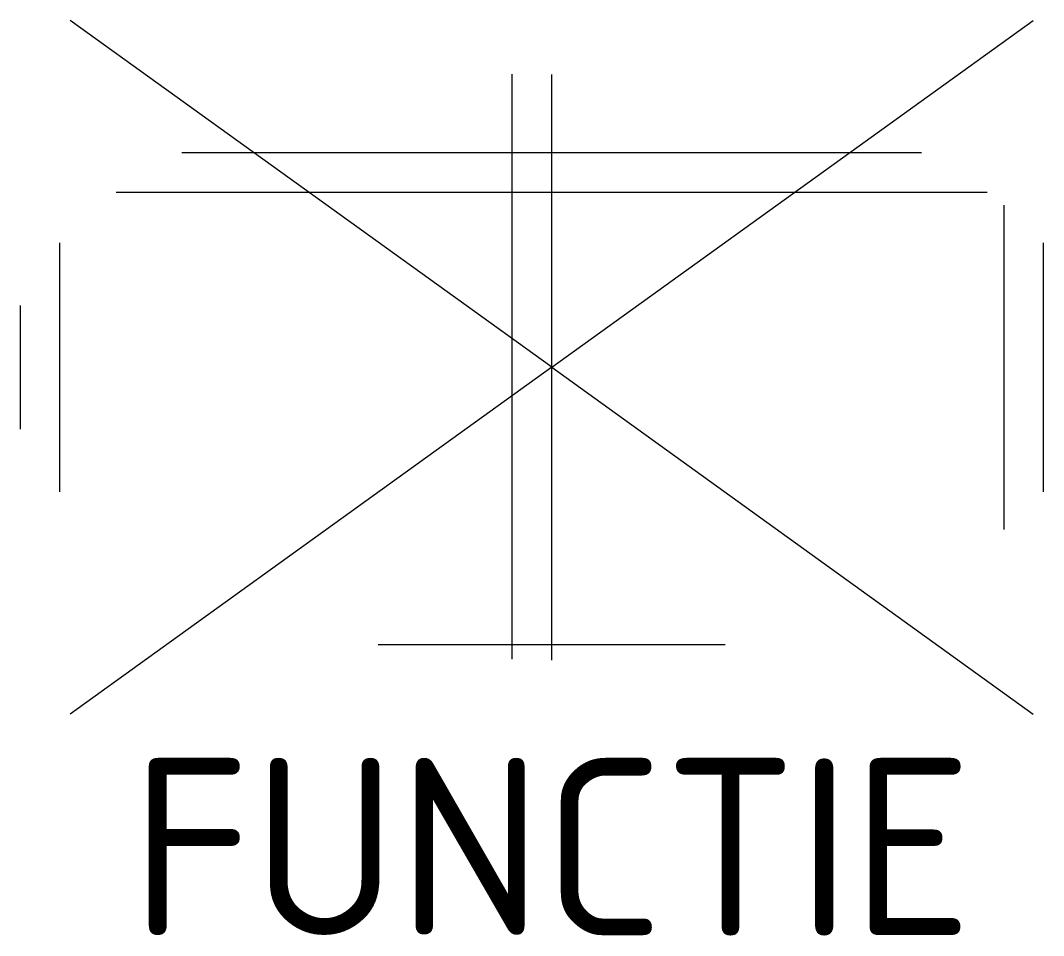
# Model space of a CAD drawing. Header units: metres. Extents: x -5.4 to 5, y -5.8 to 3.5.
import ezdxf
from ezdxf.enums import TextEntityAlignment as Align

# ---------------------------------------------------------------- set-up
doc = ezdxf.new("R2010")
doc.units = ezdxf.units.M
doc.styles.add('NLCS-ISO', font='NLCS-ISO.ttf')

msp = doc.modelspace()

# ---------------------------------------------------------------- linework, layer by layer
for p, q in [((0, 0), (-4.895, 3.524)), ((0, 0), (4.895, 3.524)), ((-0.4, 1.981), (-0.4, 2.978)), ((0, 1.981), (0, 2.975)), ((-3.758, 2.181), (-0.2, 2.181)), ((-0.2, 2.181), (3.758, 2.181)), ((-0.4, -2.967), (-0.4, 1.981)), ((0, -2.975), (0, 1.981)), ((-4.426, 1.781), (-0.2, 1.781)), ((-0.2, 1.781), (4.426, 1.781)), ((4.6, -1.648), (4.6, 1.648)), ((-5, -1.266), (-5, 1.266)), ((5, -1.266), (5, 1.266)), ((-5.4, -0.629), (-5.4, 0.629)), ((0, 0), (-4.895, -3.524)), ((0, 0), (4.895, -3.524)), ((-1.765, -2.819), (-0.2, -2.819)), ((-0.2, -2.819), (1.765, -2.819))]:
    msp.add_line(p, q)

# ---------------------------------------------------------------- texts
at = {"style": 'NLCS-ISO', "flags": 1}
msp.add_attdef('FUNCTIE', text='', height=1.8, dxfattribs=at).set_placement((0, -3.975), align=Align.TOP_CENTER)

doc.saveas('drawing.dxf')
